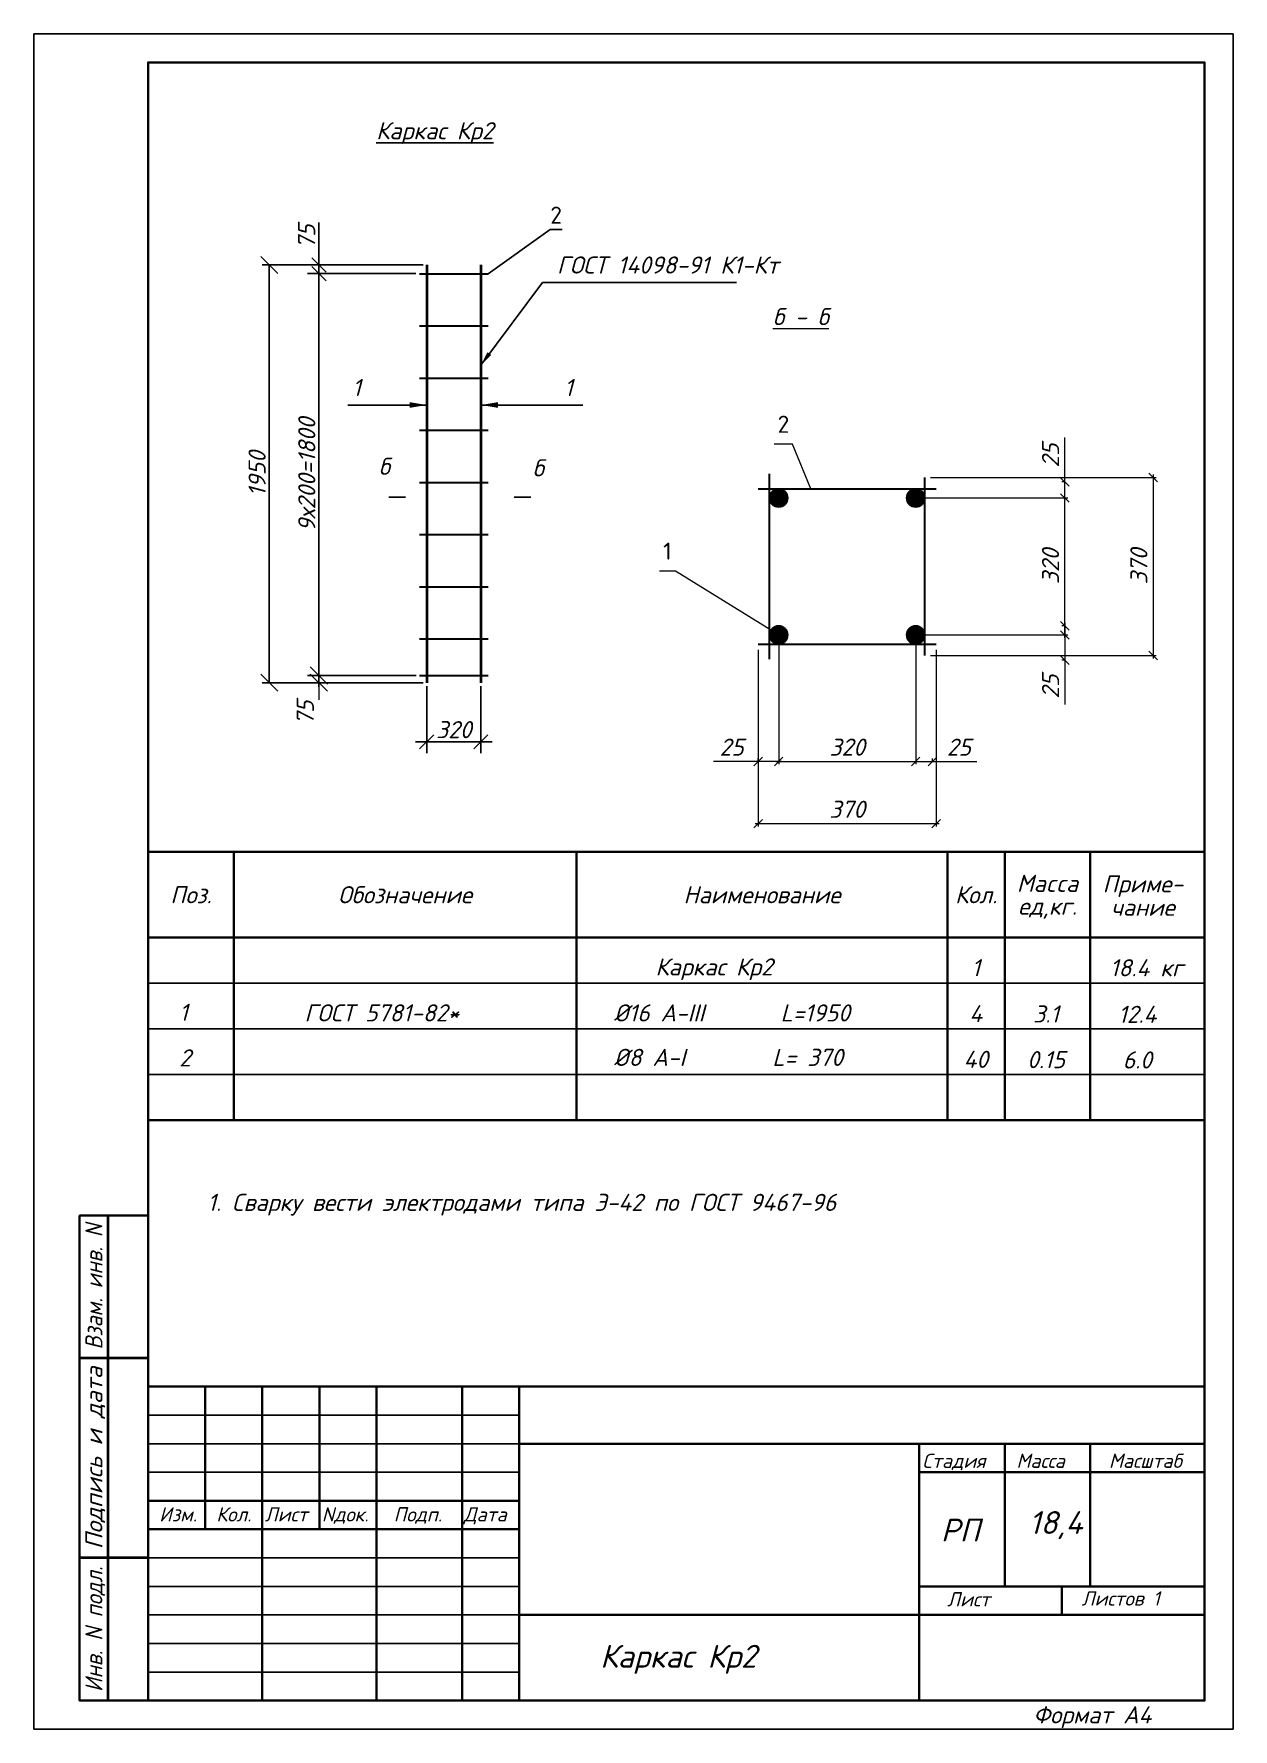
# Model space of a CAD drawing. Extents: x 108150 to 142535, y -18867 to -9422.
# Drawn here: x 140241.3 to 140451.3, y -16848.3 to -16551.3 of the extents above; entities that cross this region are included whole.
import ezdxf
from ezdxf.enums import TextEntityAlignment as Align

# ---------------------------------------------------------------- set-up
doc = ezdxf.new("R2010")
doc.units = 0
doc.header["$MEASUREMENT"] = 0
doc.header["$PDMODE"] = 32
doc.header["$PDSIZE"] = 0.6
doc.layers.add('Текст', color=2, linetype='Continuous', lineweight=15)
doc.styles.add('ISO_1.0', font='isocpeur.ttf')
doc.styles.add('Raz100', font='isocpeur.ttf', dxfattribs={"oblique": 15, "height": 3})
doc.styles.add('ГОСТ -3', font='isocpeui.ttf', dxfattribs={"height": 3})
doc.styles.add('ГОСТ2.5', font='isocpeur.ttf', dxfattribs={"oblique": 15, "height": 2.5})
doc.styles.add('ГОСТ3', font='isocpeur.ttf', dxfattribs={"oblique": 15, "height": 3})
doc.dimstyles.new('FM 100-ISO-3', dxfattribs={"dimtxt": 3, "dimasz": 3, "dimexe": 0.5, "dimexo": 1, "dimgap": 1, "dimtad": 1, "dimdec": 0, "dimlfac": 100, "dimdsep": 46, "dimtxsty": 'ISO_1.0', "dimblk": 'OBLIQUE', "dimcen": 3, "dimdle": 0.5, "dimclrd": 7, "dimclre": 7, "dimclrt": 7, "dimadec": 0, "dimazin": 0, "dimtfac": 1, "dimtdec": 0, "dimtmove": 1, "dimatfit": 3, "dimfxl": 1, "dimlwd": 15, "dimlwe": 15, "dimarcsym": 0})
doc.dimstyles.new('Fm25-ISO', dxfattribs={"dimtxt": 3, "dimasz": 1.5, "dimexe": 0.5, "dimexo": 1, "dimgap": 1, "dimtad": 1, "dimdec": 1, "dimlfac": 25, "dimtxsty": 'ISO_1.0', "dimblk": 'OBLIQUE', "dimcen": 4, "dimdle": 0.5, "dimclrd": 7, "dimclre": 7, "dimclrt": 256, "dimadec": 0, "dimazin": 0, "dimtfac": 1, "dimtdec": 1, "dimtmove": 0, "dimatfit": 3, "dimfxl": 1.25, "dimlwd": 15, "dimlwe": 15, "dimarcsym": 0})
doc.dimstyles.new('м100', dxfattribs={"dimtxt": 2.5, "dimasz": 2.5, "dimexe": 2, "dimexo": 0.625, "dimtad": 1, "dimdec": 0, "dimlfac": 100, "dimtxsty": 'Standard', "dimblk": 'OBLIQUE', "dimcen": -2.5, "dimdle": 2, "dimadec": 0, "dimazin": 0, "dimtfac": 1, "dimtdec": 0, "dimtmove": 0, "dimatfit": 3, "dimfxl": 1, "dimarcsym": 0})
doc.dimstyles.new('М50', dxfattribs={"dimtxt": 3, "dimasz": 3, "dimexe": 1.25, "dimexo": 0.625, "dimtad": 1, "dimdec": 1, "dimlfac": 50, "dimtxsty": 'ГОСТ3', "dimblk": 'OBLIQUE', "dimcen": 2.5, "dimclrd": 256, "dimclre": 256, "dimclrt": 256, "dimadec": 0, "dimazin": 0, "dimtfac": 1, "dimtdec": 1, "dimtmove": 0, "dimatfit": 3, "dimfxl": 1, "dimlwd": -1, "dimlwe": -1, "dimarcsym": 0})

# ---------------------------------------------------------------- blocks, each defined once
blk = doc.blocks.new('_Oblique')
at = {"color": 0, "linetype": 'ByBlock', "lineweight": -2}
blk.add_line((-0.5, -0.5), (0.5, 0.5), dxfattribs=at)
blk = doc.blocks.new('*D2961')
at = {"ltscale": 20, "transparency": 16777216}
for p, q in [((140309.53, -16591.81), (140281.31, -16591.81)), ((140282.56, -16665.01), (140282.56, -16591.81)), ((140309.53, -16665.01), (140281.31, -16665.01))]:
    blk.add_line(p, q, dxfattribs=at)
at = {"layer": 'Defpoints', "color": 0, "lineweight": 0, "ltscale": 20, "transparency": 16777216}
for p in [(140282.56, -16591.81), (140310.15, -16591.81), (140310.15, -16665.01)]:
    blk.add_point(p, dxfattribs=at)
at = {"ltscale": 20, "transparency": 16777216, "xscale": 3, "yscale": 3, "zscale": 3}
for p, rotation in [((140282.56, -16591.81), 90), ((140282.56, -16665.01), 270)]:
    blk.add_blockref('_Oblique', p, dxfattribs=dict(at, rotation=rotation))
at = {"ltscale": 20, "transparency": 16777216, "insert": (140280.43, -16628.41), "char_height": 3, "attachment_point": 5, "rotation": 90, "style": 'ГОСТ -3'}
blk.add_mtext('1950', dxfattribs=at)
blk = doc.blocks.new('*D2969')
at = {"color": 0, "lineweight": -2, "ltscale": 0.1, "transparency": 16777216}
for p, q in [((140310.15, -16665.64), (140310.15, -16677.36)), ((140319.61, -16665.64), (140319.61, -16677.36)), ((140308.15, -16675.36), (140321.61, -16675.36))]:
    blk.add_line(p, q, dxfattribs=at)
at = {"layer": 'Defpoints', "color": 0, "lineweight": 0, "ltscale": 0.1, "transparency": 16777216}
for p in [(140310.15, -16665.01), (140319.61, -16665.01), (140319.61, -16675.36)]:
    blk.add_point(p, dxfattribs=at)
at = {"color": 0, "lineweight": -2, "ltscale": 0.1, "transparency": 16777216, "xscale": 2.5, "yscale": 2.5, "zscale": 2.5, "rotation": 180}
blk.add_blockref('_Oblique', (140310.15, -16675.36), dxfattribs=at)
at = {"color": 0, "lineweight": -2, "ltscale": 0.1, "transparency": 16777216, "xscale": 2.5, "yscale": 2.5, "zscale": 2.5}
blk.add_blockref('_Oblique', (140319.61, -16675.36), dxfattribs=at)
at = {"color": 0, "ltscale": 0.1, "transparency": 16777216, "insert": (140314.88, -16673.23), "char_height": 3, "attachment_point": 5, "style": 'ГОСТ -3'}
blk.add_mtext('320', dxfattribs=at)
blk = doc.blocks.new('*D2962')
at = {"color": 0, "lineweight": -2, "ltscale": 0.1, "transparency": 16777216}
for p, q in [((140291.25, -16591.81), (140291.25, -16584.39)), ((140309.53, -16591.81), (140289.25, -16591.81)), ((140308.23, -16593.34), (140289.25, -16593.34)), ((140291.25, -16595.34), (140291.25, -16591.81))]:
    blk.add_line(p, q, dxfattribs=at)
at = {"layer": 'Defpoints', "color": 0, "lineweight": 0, "ltscale": 0.1, "transparency": 16777216}
for p in [(140291.25, -16591.81), (140308.85, -16593.34), (140310.15, -16591.81)]:
    blk.add_point(p, dxfattribs=at)
at = {"color": 0, "lineweight": -2, "ltscale": 0.1, "transparency": 16777216, "xscale": 2.5, "yscale": 2.5, "zscale": 2.5}
for p, rotation in [((140291.25, -16591.81), 90), ((140291.25, -16593.34), 270)]:
    blk.add_blockref('_Oblique', p, dxfattribs=dict(at, rotation=rotation))
at = {"color": 0, "ltscale": 0.1, "transparency": 16777216, "insert": (140289.11, -16586.85), "char_height": 3, "attachment_point": 5, "rotation": 90, "style": 'ГОСТ -3'}
blk.add_mtext('75', dxfattribs=at)
blk = doc.blocks.new('*D2963')
at = {"color": 0, "lineweight": -2, "ltscale": 0.1, "transparency": 16777216}
for p, q in [((140308.23, -16593.34), (140289.25, -16593.34)), ((140291.25, -16591.34), (140291.25, -16665.75)), ((140308.31, -16663.75), (140289.25, -16663.75))]:
    blk.add_line(p, q, dxfattribs=at)
at = {"layer": 'Defpoints', "color": 0, "lineweight": 0, "ltscale": 0.1, "transparency": 16777216}
for p in [(140308.85, -16593.34), (140291.25, -16663.75), (140308.94, -16663.75)]:
    blk.add_point(p, dxfattribs=at)
at = {"color": 0, "lineweight": -2, "ltscale": 0.1, "transparency": 16777216, "xscale": 2.5, "yscale": 2.5, "zscale": 2.5}
for p, rotation in [((140291.25, -16593.34), 90), ((140291.25, -16663.75), 270)]:
    blk.add_blockref('_Oblique', p, dxfattribs=dict(at, rotation=rotation))
at = {"color": 0, "ltscale": 0.1, "transparency": 16777216, "insert": (140289.13, -16628.55), "char_height": 3, "attachment_point": 5, "rotation": 90, "style": 'ГОСТ -3'}
blk.add_mtext('9х200=1800', dxfattribs=at)
blk = doc.blocks.new('*D2964')
at = {"color": 7, "lineweight": 15, "transparency": 16777216}
for p, q in [((140291.25, -16663.75), (140291.25, -16660.75)), ((140307.94, -16663.75), (140290.75, -16663.75)), ((140291.25, -16663.75), (140291.25, -16665.01)), ((140309.15, -16665.01), (140290.75, -16665.01)), ((140291.25, -16665.01), (140291.25, -16668.01))]:
    blk.add_line(p, q, dxfattribs=at)
at = {"layer": 'Defpoints', "color": 0, "lineweight": 0, "transparency": 16777216}
for p in [(140308.94, -16663.75), (140291.25, -16665.01), (140310.15, -16665.01)]:
    blk.add_point(p, dxfattribs=at)
at = {"color": 7, "lineweight": 15, "transparency": 16777216, "xscale": 3, "yscale": 3, "zscale": 3}
for p, rotation in [((140291.25, -16663.75), 270), ((140291.25, -16665.01), 90)]:
    blk.add_blockref('_Oblique', p, dxfattribs=dict(at, rotation=rotation))
at = {"color": 7, "transparency": 16777216, "insert": (140288.87, -16670.27), "char_height": 3, "attachment_point": 5, "rotation": 90, "style": 'ГОСТ -3'}
blk.add_mtext('75', dxfattribs=at)
blk = doc.blocks.new('*D2970')
at = {"color": 7, "lineweight": 15, "transparency": 16777216}
for p, q in [((140371.77, -16657.64), (140371.77, -16679.3)), ((140395.77, -16657.64), (140395.77, -16679.3)), ((140371.27, -16678.8), (140396.27, -16678.8))]:
    blk.add_line(p, q, dxfattribs=at)
at = {"layer": 'Defpoints', "color": 0, "lineweight": 0, "transparency": 16777216}
for p in [(140371.77, -16656.64), (140395.77, -16656.64), (140395.77, -16678.8)]:
    blk.add_point(p, dxfattribs=at)
at = {"color": 7, "lineweight": 15, "transparency": 16777216, "xscale": 1.5, "yscale": 1.5, "zscale": 1.5, "rotation": 180}
blk.add_blockref('_Oblique', (140371.77, -16678.8), dxfattribs=at)
at = {"color": 7, "lineweight": 15, "transparency": 16777216, "xscale": 1.5, "yscale": 1.5, "zscale": 1.5}
blk.add_blockref('_Oblique', (140395.77, -16678.8), dxfattribs=at)
at = {"lineweight": 15, "transparency": 16777216, "insert": (140383.77, -16676.3), "char_height": 3, "attachment_point": 5, "style": 'ГОСТ -3'}
blk.add_mtext('320', dxfattribs=at)
blk = doc.blocks.new('*D2971')
at = {"color": 7, "lineweight": 15, "transparency": 16777216}
for p, q in [((140396.77, -16632.64), (140422.38, -16632.64)), ((140421.88, -16657.14), (140421.88, -16632.14)), ((140396.77, -16656.64), (140422.38, -16656.64))]:
    blk.add_line(p, q, dxfattribs=at)
at = {"layer": 'Defpoints', "color": 0, "lineweight": 0, "transparency": 16777216}
for p in [(140395.77, -16632.64), (140421.88, -16632.64), (140395.77, -16656.64)]:
    blk.add_point(p, dxfattribs=at)
at = {"color": 7, "lineweight": 15, "transparency": 16777216, "xscale": 1.5, "yscale": 1.5, "zscale": 1.5}
for p, rotation in [((140421.88, -16632.64), 90), ((140421.88, -16656.64), 270)]:
    blk.add_blockref('_Oblique', p, dxfattribs=dict(at, rotation=rotation))
at = {"lineweight": 15, "transparency": 16777216, "insert": (140419.38, -16644.64), "char_height": 3, "attachment_point": 5, "rotation": 90, "style": 'ГОСТ -3'}
blk.add_mtext('320', dxfattribs=at)
blk = doc.blocks.new('*D2972')
at = {"color": 7, "lineweight": 15, "transparency": 16777216}
for p, q in [((140368.17, -16659.24), (140368.17, -16690.2)), ((140399.37, -16659.24), (140399.37, -16690.2)), ((140367.67, -16689.7), (140399.87, -16689.7))]:
    blk.add_line(p, q, dxfattribs=at)
at = {"layer": 'Defpoints', "color": 0, "lineweight": 0, "transparency": 16777216}
for p in [(140368.17, -16658.24), (140399.37, -16658.24), (140399.37, -16689.7)]:
    blk.add_point(p, dxfattribs=at)
at = {"color": 7, "lineweight": 15, "transparency": 16777216, "xscale": 1.5, "yscale": 1.5, "zscale": 1.5, "rotation": 180}
blk.add_blockref('_Oblique', (140368.17, -16689.7), dxfattribs=at)
at = {"color": 7, "lineweight": 15, "transparency": 16777216, "xscale": 1.5, "yscale": 1.5, "zscale": 1.5}
blk.add_blockref('_Oblique', (140399.37, -16689.7), dxfattribs=at)
at = {"lineweight": 15, "transparency": 16777216, "insert": (140383.77, -16687.18), "char_height": 3, "attachment_point": 5, "style": 'ГОСТ -3'}
blk.add_mtext('370', dxfattribs=at)
blk = doc.blocks.new('*D2973')
at = {"color": 7, "lineweight": 15, "transparency": 16777216}
for p, q in [((140437.37, -16628.54), (140437.37, -16660.74)), ((140398.37, -16629.04), (140437.87, -16629.04)), ((140398.37, -16660.24), (140437.87, -16660.24))]:
    blk.add_line(p, q, dxfattribs=at)
at = {"layer": 'Defpoints', "color": 0, "lineweight": 0, "transparency": 16777216}
for p in [(140397.37, -16629.04), (140397.37, -16660.24), (140437.37, -16660.24)]:
    blk.add_point(p, dxfattribs=at)
at = {"color": 7, "lineweight": 15, "transparency": 16777216, "xscale": 1.5, "yscale": 1.5, "zscale": 1.5}
for p, rotation in [((140437.37, -16629.04), 90), ((140437.37, -16660.24), 270)]:
    blk.add_blockref('_Oblique', p, dxfattribs=dict(at, rotation=rotation))
at = {"lineweight": 15, "transparency": 16777216, "insert": (140434.85, -16644.64), "char_height": 3, "attachment_point": 5, "rotation": 90, "style": 'ГОСТ -3'}
blk.add_mtext('370', dxfattribs=at)
blk = doc.blocks.new('*D2965')
at = {"color": 7, "lineweight": 15, "transparency": 16777216}
for p, q in [((140368.17, -16678.8), (140360.38, -16678.8)), ((140368.17, -16678.8), (140368.17, -16678.3)), ((140372.27, -16678.8), (140368.17, -16678.8)), ((140371.77, -16677.79), (140371.77, -16679.3))]:
    blk.add_line(p, q, dxfattribs=at)
at = {"layer": 'Defpoints', "color": 0, "lineweight": 0, "transparency": 16777216}
for p in [(140368.17, -16678.8), (140371.77, -16676.79), (140368.17, -16679.8)]:
    blk.add_point(p, dxfattribs=at)
at = {"color": 7, "lineweight": 15, "transparency": 16777216, "xscale": 1.5, "yscale": 1.5, "zscale": 1.5, "rotation": 180}
blk.add_blockref('_Oblique', (140368.17, -16678.8), dxfattribs=at)
at = {"color": 7, "lineweight": 15, "transparency": 16777216, "xscale": 1.5, "yscale": 1.5, "zscale": 1.5}
blk.add_blockref('_Oblique', (140371.77, -16678.8), dxfattribs=at)
at = {"lineweight": 15, "transparency": 16777216, "insert": (140363.53, -16676.3), "char_height": 3, "attachment_point": 5, "style": 'ГОСТ -3'}
blk.add_mtext('25', dxfattribs=at)
blk = doc.blocks.new('*D2966')
at = {"color": 7, "lineweight": 15, "transparency": 16777216}
for p, q in [((140395.27, -16678.8), (140398.69, -16678.8)), ((140395.77, -16678.46), (140395.77, -16679.3)), ((140398.69, -16678.8), (140398.69, -16678.3)), ((140398.69, -16678.8), (140406.47, -16678.8))]:
    blk.add_line(p, q, dxfattribs=at)
at = {"layer": 'Defpoints', "color": 0, "lineweight": 0, "transparency": 16777216}
for p in [(140395.77, -16677.46), (140398.69, -16678.8), (140398.69, -16679.8)]:
    blk.add_point(p, dxfattribs=at)
at = {"color": 7, "lineweight": 15, "transparency": 16777216, "xscale": 1.5, "yscale": 1.5, "zscale": 1.5, "rotation": 180}
blk.add_blockref('_Oblique', (140395.77, -16678.8), dxfattribs=at)
at = {"color": 7, "lineweight": 15, "transparency": 16777216, "xscale": 1.5, "yscale": 1.5, "zscale": 1.5}
blk.add_blockref('_Oblique', (140398.69, -16678.8), dxfattribs=at)
at = {"lineweight": 15, "transparency": 16777216, "insert": (140403.33, -16676.3), "char_height": 3, "attachment_point": 5, "style": 'ГОСТ -3'}
blk.add_mtext('25', dxfattribs=at)
blk = doc.blocks.new('*D2967')
at = {"color": 7, "lineweight": 15, "transparency": 16777216}
for p, q in [((140421.88, -16655.04), (140421.38, -16655.04)), ((140421.88, -16654.54), (140421.88, -16661.04)), ((140421.88, -16661.04), (140421.38, -16661.04)), ((140421.88, -16661.04), (140421.88, -16668.82))]:
    blk.add_line(p, q, dxfattribs=at)
at = {"layer": 'Defpoints', "color": 0, "lineweight": 0, "transparency": 16777216}
for p in [(140422.88, -16655.04), (140421.88, -16661.04), (140422.88, -16661.04)]:
    blk.add_point(p, dxfattribs=at)
at = {"color": 7, "lineweight": 15, "transparency": 16777216, "xscale": 1.5, "yscale": 1.5, "zscale": 1.5}
for p, rotation in [((140421.88, -16655.04), 90), ((140421.88, -16661.04), 270)]:
    blk.add_blockref('_Oblique', p, dxfattribs=dict(at, rotation=rotation))
at = {"lineweight": 15, "transparency": 16777216, "insert": (140419.38, -16665.68), "char_height": 3, "attachment_point": 5, "rotation": 90, "style": 'ГОСТ -3'}
blk.add_mtext('25', dxfattribs=at)
blk = doc.blocks.new('*D2968')
at = {"color": 7, "lineweight": 15, "transparency": 16777216}
for p, q in [((140421.88, -16629.84), (140421.88, -16622.05)), ((140421.88, -16629.84), (140421.38, -16629.84)), ((140421.88, -16633.14), (140421.88, -16629.84))]:
    blk.add_line(p, q, dxfattribs=at)
at = {"layer": 'Defpoints', "color": 0, "lineweight": 0, "transparency": 16777216}
for p in [(140421.88, -16629.84), (140422.88, -16629.84), (140422.38, -16632.64)]:
    blk.add_point(p, dxfattribs=at)
at = {"color": 7, "lineweight": 15, "transparency": 16777216, "xscale": 1.5, "yscale": 1.5, "zscale": 1.5}
for p, rotation in [((140421.88, -16629.84), 90), ((140421.88, -16632.64), 270)]:
    blk.add_blockref('_Oblique', p, dxfattribs=dict(at, rotation=rotation))
at = {"lineweight": 15, "transparency": 16777216, "insert": (140419.38, -16625.2), "char_height": 3, "attachment_point": 5, "rotation": 90, "style": 'ГОСТ -3'}
blk.add_mtext('25', dxfattribs=at)
blk = doc.blocks.new('vcBlockPos')
at = {"color": 0, "linetype": 'ByBlock', "lineweight": -2, "style": 'Raz100'}
blk.add_attdef('ПОЗИЦИЯ', text='', height=2.5, dxfattribs=at).set_placement((0, 0), align=Align.BOTTOM_CENTER)
at = {"color": 0, "linetype": 'ByBlock', "lineweight": -2, "style": 'Raz100', "flags": 1}
blk.add_attdef('КОЛИЧЕСТВО', text='', height=2.5, dxfattribs=at).set_placement((0, 0), align=Align.RIGHT)
at = {"color": 0, "linetype": 'ByBlock', "lineweight": -2, "style": 'Raz100'}
blk.add_attdef('НТЕКСТ', text='', height=2.5, dxfattribs=at).set_placement((0, 0), align=Align.TOP_CENTER)

msp = doc.modelspace()

# ---------------------------------------------------------------- hatches: boundary and pattern name
at = {"lineweight": 25}
for points in [[(140373.3683, -16632.6354, 1), (140370.1683, -16632.6354, 1)], [(140397.3683, -16632.6354, 1), (140394.1683, -16632.6354, 1)], [(140373.3683, -16656.6354, 1), (140370.1683, -16656.6354, 1)], [(140397.3683, -16656.6354, 1), (140394.1683, -16656.6354, 1)]]:
    msp.add_hatch(color=7, dxfattribs=at).paths.add_polyline_path(points)

# ---------------------------------------------------------------- linework, layer by layer
at = {"color": 7, "lineweight": 25}
for p, q in [((140320.8977, -16593.345, -4539.8512), (140331.7497, -16585.5885, -4539.8512)), ((140331.7497, -16585.5885, -4539.8512), (140333.8497, -16585.5885, -4539.8512)), ((140261.3475, -16694.6533, -754.4947), (140261.3475, -16709.6533, -754.4947)), ((140261.3475, -16717.6533, -754.4947), (140446.3475, -16717.6533, -754.4947)), ((140261.3475, -16788.334, -754.4947), (140261.3475, -16843.334, -754.4947)), ((140326.3475, -16793.334, -754.4947), (140261.3475, -16793.334, -754.4947)), ((140326.3475, -16798.334, -754.4947), (140261.3475, -16798.334, -754.4947)), ((140326.3475, -16803.334, -754.4947), (140261.3475, -16803.334, -754.4947)), ((140326.3475, -16838.334, -754.4947), (140261.3475, -16838.334, -754.4947))]:
    msp.add_line(p, q, dxfattribs=at)
at = {"color": 7, "lineweight": 30, "ltscale": 0.1}
for p, q in [((140308.8528, -16593.345, -754.4947), (140320.8977, -16593.345, -754.4947)), ((140308.8528, -16602.4885, -754.4947), (140320.8977, -16602.4885, -754.4947)), ((140308.8528, -16611.6312, -754.4947), (140320.8977, -16611.6312, -754.4947)), ((140308.8528, -16620.774, -754.4947), (140320.8977, -16620.774, -754.4947)), ((140308.8528, -16629.9167, -754.4947), (140320.8977, -16629.9167, -754.4947)), ((140308.8528, -16639.0595, -754.4947), (140320.8977, -16639.0595, -754.4947)), ((140308.8528, -16648.2022, -754.4947), (140320.8977, -16648.2022, -754.4947)), ((140308.8528, -16657.345, -754.4947), (140320.8977, -16657.345, -754.4947)), ((140308.8528, -16663.7459, -754.4947), (140320.8977, -16663.7459, -754.4947))]:
    msp.add_line(p, q, dxfattribs=at)
at = {"color": 7, "lineweight": 40, "ltscale": 0.1}
for p, q in [((140310.152, -16591.8128, -754.4947), (140310.152, -16665.0128, -754.4947)), ((140319.6149, -16591.8128, -754.4947), (140319.6149, -16665.0128, -754.4947))]:
    msp.add_line(p, q, dxfattribs=at)
at = {"color": 7, "lineweight": 15}
for p, q in [((140374.2045, -16623.2215, -754.4947), (140371.0045, -16623.2215, -754.4947)), ((140377.3877, -16631.0354, -754.4947), (140374.2045, -16623.2215, -754.4947)), ((140353.6905, -16645.446, -754.4947), (140350.8905, -16645.446, -754.4947)), ((140371.7683, -16656.6354, -754.4947), (140353.6905, -16645.446, -754.4947))]:
    msp.add_line(p, q, dxfattribs=at)
at = {"color": 7, "lineweight": 30}
for p, q in [((140370.1683, -16660.8854, -754.4947), (140370.1683, -16628.3854, -754.4947)), ((140368.1683, -16631.0354, -754.4947), (140399.3683, -16631.0354, -754.4947)), ((140397.3683, -16660.2354, -754.4947), (140397.3683, -16629.0354, -754.4947)), ((140368.1683, -16658.2354, -754.4947), (140399.3683, -16658.2354, -754.4947))]:
    msp.add_line(p, q, dxfattribs=at)
at = {"color": 7, "lineweight": 35}
for p, q in [((140261.3475, -16694.6533, -754.4947), (140446.3475, -16694.6533, -754.4947)), ((140276.3475, -16694.6533, -754.4947), (140276.3475, -16709.6533, -754.4947)), ((140336.3475, -16694.6533, -754.4947), (140336.3475, -16709.6533, -754.4947)), ((140401.3475, -16694.6533, -754.4947), (140401.3475, -16709.6533, -754.4947)), ((140411.3475, -16694.6533, -754.4947), (140411.3475, -16709.6533, -754.4947)), ((140426.3475, -16694.6533, -754.4947), (140426.3475, -16709.6533, -754.4947)), ((140261.3475, -16709.6533, -754.4947), (140446.3475, -16709.6533, -754.4947)), ((140261.3475, -16709.6533, -754.4947), (140446.3475, -16709.6533, -754.4947)), ((140261.3475, -16709.6533, -754.4947), (140446.3475, -16709.6533, -754.4947)), ((140276.3475, -16709.6533, -754.4947), (140276.3475, -16741.6533, -754.4947)), ((140336.3475, -16709.6533, -754.4947), (140336.3475, -16741.6533, -754.4947)), ((140401.3475, -16709.6533, -754.4947), (140401.3475, -16741.6533, -754.4947)), ((140411.3475, -16709.6533, -754.4947), (140411.3475, -16741.6533, -754.4947)), ((140426.3475, -16709.6533, -754.4947), (140426.3475, -16741.6533, -754.4947)), ((140261.3475, -16741.6533, -754.4947), (140446.3475, -16741.6533, -754.4947)), ((140446.3475, -16788.334, -754.4947), (140261.3475, -16788.334, -754.4947)), ((140271.3475, -16788.334, -754.4947), (140271.3475, -16813.334, -754.4947)), ((140281.3475, -16788.334, -754.4947), (140281.3475, -16843.334, -754.4947)), ((140291.3475, -16788.334, -754.4947), (140291.3475, -16813.334, -754.4947)), ((140301.3475, -16788.334, -754.4947), (140301.3475, -16843.334, -754.4947)), ((140316.3475, -16788.334, -754.4947), (140316.3475, -16843.334, -754.4947)), ((140326.3475, -16788.334, -754.4947), (140326.3475, -16843.334, -754.4947)), ((140446.3475, -16798.334, -754.4947), (140326.3475, -16798.334, -754.4947)), ((140396.3475, -16798.334, -754.4947), (140396.3475, -16843.334, -754.4947)), ((140411.3475, -16798.334, -754.4947), (140411.3475, -16823.334, -754.4947)), ((140426.3475, -16798.334, -754.4947), (140426.3475, -16823.334, -754.4947)), ((140446.3475, -16803.334, -754.4947), (140396.3475, -16803.334, -754.4947)), ((140326.3475, -16808.334, -754.4947), (140261.3475, -16808.334, -754.4947)), ((140326.3475, -16813.334, -754.4947), (140261.3475, -16813.334, -754.4947)), ((140446.3475, -16823.334, -754.4947), (140396.3475, -16823.334, -754.4947)), ((140421.3475, -16823.334, -754.4947), (140421.3475, -16828.334, -754.4947)), ((140396.3475, -16828.334, -754.4947), (140326.3475, -16828.334, -754.4947)), ((140446.3475, -16828.334, -754.4947), (140396.3475, -16828.334, -754.4947))]:
    msp.add_line(p, q, dxfattribs=at)
at = {"color": 7}
for p, q in [((140261.3475, -16725.6533, -754.4947), (140446.3475, -16725.6533, -754.4947)), ((140261.3475, -16733.6533, -754.4947), (140446.3475, -16733.6533, -754.4947))]:
    msp.add_line(p, q, dxfattribs=at)
at = {"color": 7, "ltscale": 20}
for p, q in [((140261.3475, -16758.334, -754.4947), (140249.3475, -16758.334, -754.4947)), ((140249.3475, -16843.334, -754.4947), (140249.3475, -16758.334, -754.4947)), ((140261.3475, -16843.334, -754.4947), (140249.3475, -16843.334, -754.4947))]:
    msp.add_line(p, q, dxfattribs=at)
at = {"color": 7, "lineweight": 40}
for p, q in [((140254.3475, -16843.334, -754.4947), (140254.3475, -16758.334, -754.4947)), ((140261.3475, -16783.334, -754.4947), (140249.3475, -16783.334, -754.4947)), ((140261.3475, -16818.334, -754.4947), (140249.3475, -16818.334, -754.4947))]:
    msp.add_line(p, q, dxfattribs=at)
at = {"color": 7, "linetype": 'Continuous', "lineweight": 25}
for p, q in [((140446.3475, -16798.334, -754.4947), (140396.3475, -16798.334, -754.4947)), ((140326.3475, -16818.334, -754.4947), (140261.3475, -16818.334, -754.4947)), ((140326.3475, -16823.334, -754.4947), (140261.3475, -16823.334, -754.4947)), ((140326.3475, -16828.334, -754.4947), (140261.3475, -16828.334, -754.4947)), ((140326.3475, -16833.334, -754.4947), (140261.3475, -16833.334, -754.4947))]:
    msp.add_line(p, q, dxfattribs=at)
at = {"color": 7, "ltscale": 20, "elevation": -754.4947}
msp.add_lwpolyline([(140241.3475, -16848.334), (140451.3475, -16848.334), (140451.3475, -16551.334), (140241.3475, -16551.334)], close=True, dxfattribs=at)
at = {"color": 7, "lineweight": 35, "elevation": -754.4947}
msp.add_lwpolyline([(140261.3475, -16843.334), (140446.3475, -16843.334), (140446.3475, -16556.334), (140261.3475, -16556.334)], close=True, dxfattribs=at)
at = {"color": 7, "lineweight": 15, "elevation": -754.4947}
for points in [[(140306.4659, -16632.5166, 0.3, 0.3, 0), (140303.4659, -16632.5166, 0.3, 0.3, 0), (140304.4659, -16632.5166, 0, 0.4, 0), (140304.4659, -16629.5166, 0, 0, 0), (140304.4659, -16626.5166, 0, 0, 0)], [(140325.405, -16632.5166, 0.3, 0.3, 0), (140328.405, -16632.5166, 0.3, 0.3, 0), (140327.405, -16632.5166, 0, 0.4, 0), (140327.405, -16629.5166, 0, 0, 0), (140327.405, -16626.5166, 0, 0, 0)]]:
    msp.add_lwpolyline(points, format="xyseb", dxfattribs=at)
at = {"color": 7, "lineweight": 35, "ltscale": 0.1, "elevation": -754.4947}
msp.add_lwpolyline([(140249.3475, -16758.334), (140261.3475, -16758.334), (140261.3475, -16843.334), (140249.3475, -16843.334)], close=True, dxfattribs=at)
at = {"color": 7, "lineweight": 35, "ltscale": 0.5, "elevation": -754.4947}
msp.add_lwpolyline([(140446.3475, -16788.334), (140261.3475, -16788.334), (140261.3475, -16843.334), (140446.3475, -16843.334)], close=True, dxfattribs=at)
at = {"color": 7, "lineweight": 25}
for centre in [(140371.7683, -16632.6354, -754.4947), (140395.7683, -16632.6354, -754.4947), (140371.7683, -16656.6354, -754.4947), (140395.7683, -16656.6354, -754.4947)]:
    msp.add_circle(centre, 1.6, dxfattribs=at)

# ---------------------------------------------------------------- block references
ref = msp.add_blockref('vcBlockPos', (140332.7997, -16585.5885, -4539.8512), dxfattribs=at)
ref.add_attrib('ПОЗИЦИЯ', '2', dxfattribs={"color": 0, "linetype": 'ByBlock', "lineweight": -2, "height": 3, "style": 'ISO_1.0'}).set_placement((140332.7997, -16584.5885, -4539.8512), align=Align.CENTER)
at = {"color": 7, "lineweight": 15}
ref = msp.add_blockref('vcBlockPos', (140372.6045, -16623.2215, -754.4947), dxfattribs=dict(at, xscale=-2, yscale=2, zscale=2))
ref.add_attrib('ПОЗИЦИЯ', '2', dxfattribs={"color": 0, "linetype": 'ByBlock', "lineweight": -2, "height": 3, "style": 'ISO_1.0'}).set_placement((140372.6045, -16621.2215, -754.4947), align=Align.CENTER)
ref = msp.add_blockref('vcBlockPos', (140352.2905, -16645.446, -754.4947), dxfattribs=dict(at, xscale=-2, yscale=2, zscale=2))
ref.add_attrib('ПОЗИЦИЯ', '1', dxfattribs={"color": 0, "linetype": 'ByBlock', "lineweight": -2, "height": 3, "style": 'ISO_1.0'}).set_placement((140352.2905, -16643.446, -754.4947), align=Align.CENTER)

# ---------------------------------------------------------------- texts
at = {"color": 7, "style": 'ГОСТ -3'}
for s, p in [('%%UКаркас Кр2', (140311.5517, -16568.2966, -754.4947)), ('Каркас Кр2', (140360.4553, -16714.8025, -754.4947)), ('1', (140406.2874, -16714.9332, -754.4947)), ('18.4 кг', (140436.1914, -16714.9465, -754.4947)), ('4', (140406.2874, -16722.9887, -754.4947)), ('3.1', (140418.5958, -16723.045, -754.4947)), ('12.4', (140434.5704, -16723.1013, -754.4947)), ('40', (140406.2874, -16730.9887, -754.4947)), ('0.15', (140418.5958, -16731.045, -754.4947)), ('6.0', (140434.5704, -16731.1013, -754.4947))]:
    msp.add_text(s, height=3, dxfattribs=at).set_placement(p, align=Align.MIDDLE_CENTER)
at = {"color": 7, "linetype": 'Continuous', "lineweight": 25, "style": 'ГОСТ -3'}
for s, height, p in [('ГОСТ 14098-91 К1-Кт', 3, (140332.9432, -16593.3244, -754.4947)), ('1', 3, (140297.1104, -16614.7843, -754.4947)), ('1', 3, (140334.2168, -16614.7843, -754.4947)), ('Стадия', 2.5, (140396.9218, -16802.5809, -754.4947)), ('Масса', 2.5, (140413.3951, -16802.5729, -754.4947)), ('Масштаб', 2.5, (140429.5948, -16802.5662, -754.4947)), ('Изм.', 2.5, (140263.2765, -16811.9624, -1410.9243)), ('Кол.', 2.5, (140273.2765, -16811.9624, -1410.9243)), ('Лист', 2.5, (140281.7565, -16811.9624, -1410.9243)), ('Nдок.', 2.5, (140291.7565, -16811.9624, -1410.9243)), ('Подп.', 2.5, (140304.3406, -16811.9624, -1410.9243)), ('Дата', 2.5, (140316.6044, -16811.9624, -1410.9243)), ('Лист', 2.5, (140401.2613, -16826.8357, -754.4947)), ('Листов 1 ', 2.5, (140424.8076, -16826.7014, -754.4947))]:
    msp.add_text(s, height=height, dxfattribs=at).set_placement(p)
at = {"color": 7, "lineweight": 15, "style": 'ГОСТ -3'}
msp.add_text('%%Uб - б', height=3, dxfattribs=at).set_placement((140375.6474, -16602.3625, -754.4947), align=Align.CENTER)
msp.add_text('б', height=3, dxfattribs=at).set_placement((140303.695, -16628.5845, -754.4947), align=Align.RIGHT)
msp.add_text('б', height=3, dxfattribs=at).set_placement((140328.6695, -16628.8609, -754.4947))
at = {"color": 7, "lineweight": 25, "style": 'ГОСТ -3'}
for s, p in [('Macca', (140418.8475, -16700.1533, -754.4947)), ('Приме-', (140435.55, -16700.2453, -754.4947)), ('Поз.', (140268.8475, -16702.1533, -754.4947)), ('Обозначение', (140306.3475, -16702.1533, -754.4947)), ('Наименование', (140368.8475, -16702.1533, -754.4947)), ('Кол.', (140406.3475, -16702.1533, -754.4947)), ('ед,кг.', (140418.8475, -16704.1533, -754.4947)), ('чание', (140435.55, -16704.3483, -754.4947))]:
    msp.add_text(s, height=3, dxfattribs=at).set_placement(p, align=Align.MIDDLE_CENTER)
at = {"color": 7, "linetype": 'Continuous', "style": 'ГОСТ -3'}
for s, p in [('1', (140266.7917, -16724.2561, -754.4947)), ('ГОСТ 5781-82*', (140288.7228, -16724.3511, -754.4947)), ('%%C16 А-III       L=1950', (140342.8982, -16724.3586, -754.4947)), ('2', (140266.7917, -16732.2363, -754.4947)), ('%%C8 А-I        L= 370', (140342.8982, -16732.1464, -754.4947))]:
    msp.add_text(s, height=3, dxfattribs=at).set_placement(p)
at = {"color": 7, "ltscale": 0.3, "style": 'ГОСТ -3'}
msp.add_text('1. Сварку вести электродами типа Э-42 по ГОСТ 9467-96', height=3, dxfattribs=at).set_placement((140271.7326, -16757.5477, -754.4947))
at = {"color": 7, "ltscale": 20, "style": 'ГОСТ -3'}
for s, width, p, p2 in [('Взам. инв. N', 0.897376, (140253.3475, -16781.834, -754.4947), (140253.3475, -16759.834, -754.4947)), ('Подпись и дата', 1.030143, (140253.3475, -16816.834, -754.4947), (140253.3475, -16784.834, -754.4947)), ('Инв. N подл.', 0.931934, (140253.3475, -16841.834, -754.4947), (140253.3475, -16819.834, -754.4947))]:
    msp.add_text(s, height=3, rotation=90, dxfattribs=dict(at, width=width)).set_placement(p, p2, align=Align.FIT)
msp.add_text('Формат A4', height=3, dxfattribs=at).set_placement((140416.3475, -16847.334, -754.4947))
at = {"layer": 'Текст', "char_height": 4, "attachment_point": 1, "style": 'ГОСТ2.5'}
for s, insert, width in [('18,4', (140415.5999, -16810.1434, -754.4947), 8.949904), ('Каркас Кр2', (140340.5069, -16833.5689, -754.4947), 60.415662)]:
    msp.add_mtext(s, dxfattribs=dict(at, insert=insert, width=width))
at = {"layer": 'Текст', "color": 2, "insert": (140400.1686, -16811.4655, -754.4947), "char_height": 4, "width": 8.161037, "attachment_point": 1, "style": 'ГОСТ2.5'}
msp.add_mtext('РП', dxfattribs=at)

# ---------------------------------------------------------------- dimensions: what is measured, and where the dimension line sits
at = {"color": 7, "ltscale": 0.1}
for base, p2, text, picture, middle in [((140291.253, -16591.8128, -754.4947), (140310.152, -16591.8128, -754.4947), '75', '*D2962', (140289.1087, -16586.8503, -754.4947)), ((140291.253, -16663.7459, -754.4947), (140308.9386, -16663.7459, -754.4947), '9х200=1800', '*D2963', (140289.128, -16628.5454, -754.4947))]:
    dim = msp.add_linear_dim(base=base, p1=(140308.8528, -16593.345, -754.4947), p2=p2, angle=90, text=text, dimstyle='м100', override={"dimtxsty": 'ГОСТ -3'}, dxfattribs=at)
    dim.commit()
    dim.dimension.update_dxf_attribs({"geometry": picture, "text_midpoint": middle})
at = {"color": 7, "ltscale": 20}
dim = msp.add_linear_dim(base=(140282.5561, -16591.8128, -754.4947), p1=(140310.152, -16665.0128, -754.4947), p2=(140310.152, -16591.8128, -754.4947), angle=90, text='1950', dimstyle='М50', override={"dimtxsty": 'ГОСТ -3'}, dxfattribs=at)
dim.commit()
dim.dimension.update_dxf_attribs({"geometry": '*D2961', "text_midpoint": (140280.4311, -16628.4128, -754.4947)})
at = {"color": 7, "lineweight": 15}
for base, p1, p2, text, picture, middle in [((140421.8797, -16629.8374, -754.4947), (140422.3797, -16632.6354, -754.4947), (140422.8797, -16629.8374, -754.4947), '25', '*D2968', (140419.3797, -16625.1954, -754.4947)), ((140437.367, -16660.2354, -754.4947), (140397.3683, -16629.0354, -754.4947), (140397.3683, -16660.2354, -754.4947), '370', '*D2973', (140434.8477, -16644.6354, -754.4947)), ((140421.8797, -16632.6354, -754.4947), (140395.7683, -16656.6354, -754.4947), (140395.7683, -16632.6354, -754.4947), '320', '*D2971', (140419.3797, -16644.6354, -754.4947)), ((140421.8797, -16661.0374, -754.4947), (140422.8797, -16655.0354, -754.4947), (140422.8797, -16661.0374, -754.4947), '25', '*D2967', (140419.3797, -16665.6795, -754.4947))]:
    dim = msp.add_linear_dim(base=base, p1=p1, p2=p2, angle=90, text=text, dimstyle='Fm25-ISO', override={"dimtxsty": 'ГОСТ -3'}, dxfattribs=at)
    dim.commit()
    dim.dimension.update_dxf_attribs({"geometry": picture, "text_midpoint": middle})
for base, p1, p2, text, picture, middle in [((140399.3683, -16689.6991, -754.4947), (140368.1683, -16658.2354, -754.4947), (140399.3683, -16658.2354, -754.4947), '370', '*D2972', (140383.7683, -16687.1798, -754.4947)), ((140395.7683, -16678.8011, -754.4947), (140371.7683, -16656.6354, -754.4947), (140395.7683, -16656.6354, -754.4947), '320', '*D2970', (140383.7683, -16676.3011, -754.4947)), ((140368.1683, -16678.8011, -754.4947), (140371.7683, -16676.792, -754.4947), (140368.1683, -16679.8011, -754.4947), '25', '*D2965', (140363.5262, -16676.3011, -754.4947)), ((140398.6895, -16678.8011, -754.4947), (140395.7683, -16677.4584, -754.4947), (140398.6895, -16679.8011, -754.4947), '25', '*D2966', (140403.3315, -16676.3011, -754.4947))]:
    dim = msp.add_linear_dim(base=base, p1=p1, p2=p2, text=text, dimstyle='Fm25-ISO', override={"dimtxsty": 'ГОСТ -3'}, dxfattribs=at)
    dim.commit()
    dim.dimension.update_dxf_attribs({"geometry": picture, "text_midpoint": middle})
at = {"color": 7}
dim = msp.add_linear_dim(base=(140291.253, -16665.0128, -754.4947), p1=(140308.9386, -16663.7459, -754.4947), p2=(140310.152, -16665.0128, -754.4947), angle=90, text='75', dimstyle='FM 100-ISO-3', override={"dimtxsty": 'ГОСТ -3'}, dxfattribs=at)
dim.commit()
dim.dimension.update_dxf_attribs({"geometry": '*D2964', "text_midpoint": (140291.3901, -16670.2653, -754.4947), "dimtype": 160})
at = {"color": 7, "ltscale": 0.1}
dim = msp.add_linear_dim(base=(140319.6149, -16675.3589, -754.4947), p1=(140310.152, -16665.0128, -754.4947), p2=(140319.6149, -16665.0128, -754.4947), text='320', dimstyle='м100', override={"dimtxsty": 'ГОСТ -3'}, dxfattribs=at)
dim.commit()
dim.dimension.update_dxf_attribs({"geometry": '*D2969', "text_midpoint": (140314.8835, -16673.2339, -754.4947)})

# ---------------------------------------------------------------- leaders
msp.add_leader([(140319.6149, -16609.345, -754.4947), (140330.4155, -16594.8912, -754.4947), (140364.4111, -16594.8912, -754.4947)], dimstyle='м100', override={"dimgap": 0.2, "dimtad": 0, "dimtxsty": 'ГОСТ -3'}, dxfattribs=at)
at = {"color": 7, "ltscale": 20}
for points in [[(140310.152, -16616.3511, -754.4947), (140296.2937, -16616.3511, -754.4947)], [(140319.6149, -16616.3511, -754.4947), (140337.4982, -16616.3511, -754.4947)]]:
    msp.add_leader(points, dimstyle='М50', override={"dimgap": 0.625, "dimtad": 0, "dimtxsty": 'ГОСТ -3'}, dxfattribs=at)

doc.saveas('drawing.dxf')
